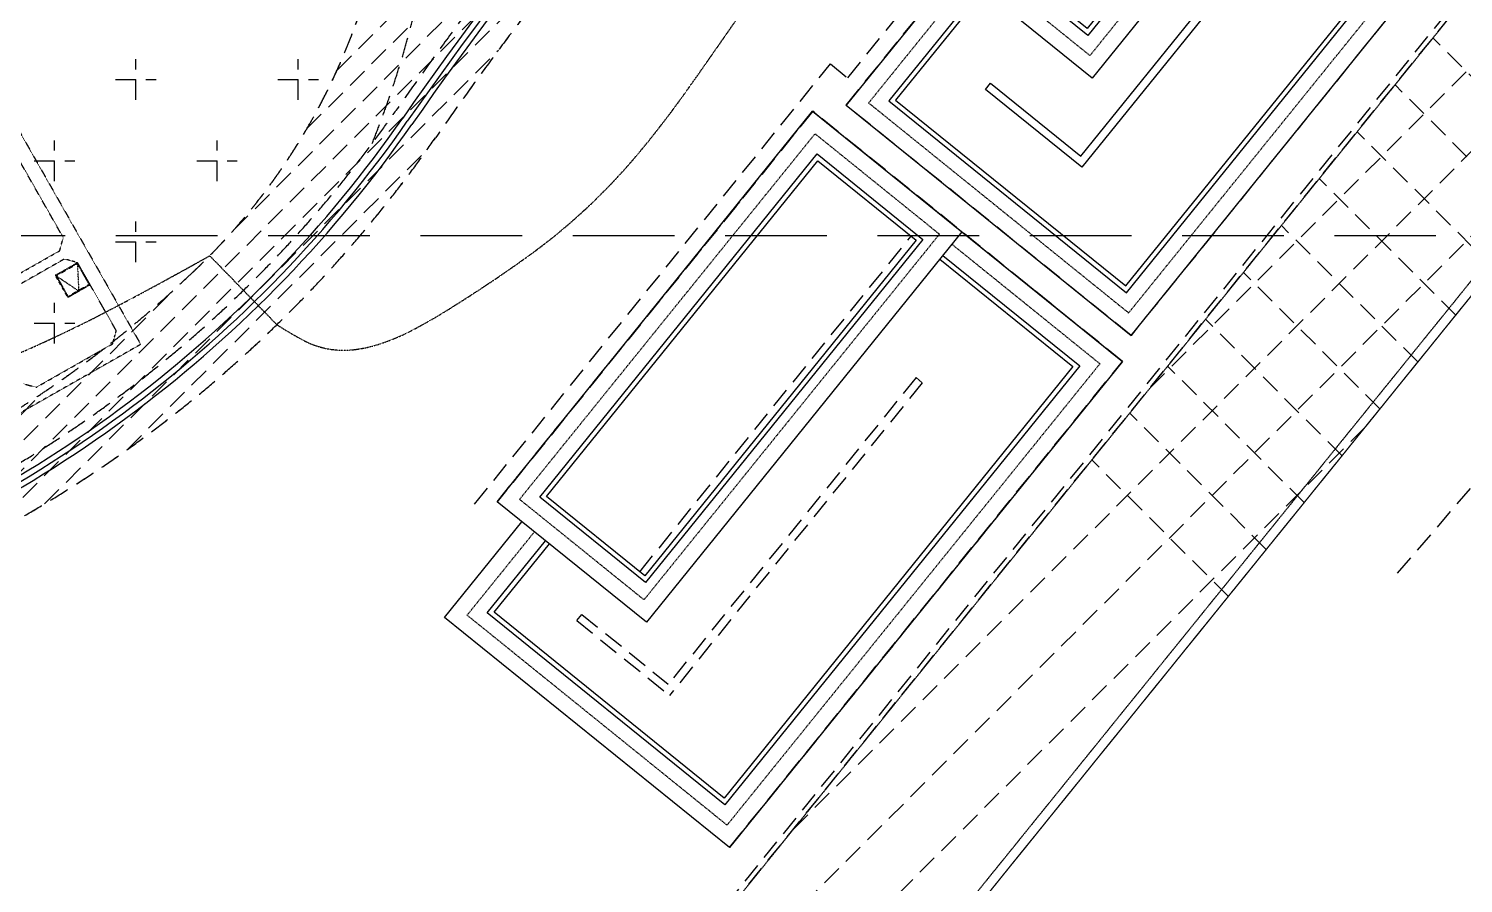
# Model space of a CAD drawing. Header units: millimetres. Extents: x 832728086 to 834530684, y 817551485 to 818349469.
# Drawn here: x 834272987 to 834317842, y 817852319 to 817879050 of the extents above; entities that cross this region are included whole.
import ezdxf

# ---------------------------------------------------------------- set-up
doc = ezdxf.new("R2010")
doc.units = ezdxf.units.MM
doc.header["$LTSCALE"] = 100
for name, pattern in [('architecture 2$0$3B50G-ARC-DWG-2500-P00-XXXX-WS3-XC$0$HIDDEN', [0.375, 0.25, -0.125]), ('architecture 2$0$3B50H- ARC-DWG-2500-P00-XXXX-WS3-XC$0$HIDDEN', [0.375, 0.25, -0.125]), ('Hidden', [9.525, 6.35, -3.175])]:
    doc.linetypes.add(name, pattern=pattern)
for name, color, linetype in [('+C-160', 160, 'Hidden'), ('000-Tactile-l', 8, 'Continuous'), ('architecture 2$0$3B50G-ARC-DWG-2500-P00-XXXX-WS3-XC$0$DLN210__', 7, 'Continuous'), ('architecture 2$0$3B50H- ARC-DWG-2500-P00-XXXX-WS3-XC$0$DLN210__', 7, 'Continuous')]:
    doc.layers.add(name, color=color, linetype=linetype)

# ---------------------------------------------------------------- blocks, each defined once
blk = doc.blocks.new('tactile')
at = {"layer": '000-Tactile-l', "ltscale": 5e-05}
for centre, radius, start, end in [((834379.124, 817810.587), 115.011, 126.33538, 145.15238), ((834379.124, 817810.587), 114.836, 126.33538, 145.15238), ((834379.124, 817810.587), 114.661, 126.33538, 145.15238), ((834252.722, 817898.594), 39.011, 288.7977, 325.1524), ((834252.722, 817898.594), 39.186, 288.7977, 325.1524), ((834252.722, 817898.594), 39.361, 288.7977, 325.1524)]:
    blk.add_arc(centre, radius, start, end, dxfattribs=at)
blk = doc.blocks.new('architecture 2$0$3B50H- ARC-DWG-2500-P00-XXXX-WS3-XC')
at = {"layer": 'architecture 2$0$3B50H- ARC-DWG-2500-P00-XXXX-WS3-XC$0$DLN210__', "color": 1}
for p, q in [((834305289, 817881618), (834311731, 817889591)), ((834305445, 817881492), (834311887, 817889465)), ((834311731, 817889591), (834311887, 817889465)), ((834311808, 817882008), (834311613, 817882165)), ((834305289, 817881618), (834305445, 817881492))]:
    blk.add_line(p, q, dxfattribs=at)
for points in [[(834301225, 817881560), (834310935, 817893577), (834315952, 817889523), (834306241, 817877506)], [(834302561, 817881702), (834311077, 817892241), (834314616, 817889381), (834306100, 817878842)], [(834302772, 817881724), (834311099, 817892030), (834314405, 817889359), (834306077, 817879053)]]:
    blk.add_lwpolyline(points, close=True, dxfattribs=at)
at = {"layer": 'architecture 2$0$3B50H- ARC-DWG-2500-P00-XXXX-WS3-XC$0$DLN210__', "color": 1, "linetype": 'architecture 2$0$3B50H- ARC-DWG-2500-P00-XXXX-WS3-XC$0$HIDDEN'}
blk.add_lwpolyline([(834301928, 817881634), (834311009, 817892874), (834315249, 817889448), (834306167, 817878209)], close=True, dxfattribs=at)
at = {"layer": 'architecture 2$0$3B50H- ARC-DWG-2500-P00-XXXX-WS3-XC$0$DLN210__', "color": 8}
blk.add_lwpolyline([(834302002, 817880931), (834298546, 817876653), (834307452, 817869457), (834317256, 817881591), (834312589, 817885362)], dxfattribs=at)
at = {"layer": 'architecture 2$0$3B50H- ARC-DWG-2500-P00-XXXX-WS3-XC$0$DLN210__', "color": 1, "linetype": 'architecture 2$0$3B50H- ARC-DWG-2500-P00-XXXX-WS3-XC$0$HIDDEN'}
blk.add_lwpolyline([(834302391, 817880617), (834299249, 817876728), (834307377, 817870160), (834316553, 817881516), (834312275, 817884973)], dxfattribs=at)
at = {"layer": 'architecture 2$0$3B50H- ARC-DWG-2500-P00-XXXX-WS3-XC$0$DLN210__', "color": 1}
for points in [[(834302741, 817880334), (834299882, 817876795), (834307310, 817870793), (834315920, 817881449), (834311992, 817884623)], [(834302858, 817880240), (834300093, 817876817), (834307287, 817871004), (834315709, 817881427), (834311898, 817884506)], [(834311808, 817882008), (834305916, 817874716), (834302901, 817877151), (834303059, 817877346), (834305878, 817875067), (834311613, 817882165)]]:
    blk.add_lwpolyline(points, dxfattribs=at)
blk = doc.blocks.new('architecture 2$0$3B50G-ARC-DWG-2500-P00-XXXX-WS3-XC')
at = {"color": 1}
for p, q in [((834292096, 817862063), (834300580, 817872564)), ((834300730, 817868136), (834292985, 817858548)), ((834300925, 817867978), (834293022, 817858197)), ((834300925, 817867978), (834300730, 817868136)), ((834290125, 817860538), (834290282, 817860732)), ((834290282, 817860732), (834292985, 817858548)), ((834290125, 817860538), (834293022, 817858197))]:
    blk.add_line(p, q, dxfattribs=at)
at = {"layer": 'architecture 2$0$3B50G-ARC-DWG-2500-P00-XXXX-WS3-XC$0$DLN210__', "color": 1}
for points in [[(834287632, 817864255), (834297498, 817876467), (834302166, 817872697), (834292299, 817860484)], [(834288968, 817864397), (834297640, 817875131), (834300946, 817872461), (834292274, 817861726)], [(834289179, 817864419), (834297663, 817874920), (834300735, 817872438), (834292252, 817861937)]]:
    blk.add_lwpolyline(points, close=True, dxfattribs=at)
at = {"layer": 'architecture 2$0$3B50G-ARC-DWG-2500-P00-XXXX-WS3-XC$0$DLN210__', "color": 1, "linetype": 'architecture 2$0$3B50G-ARC-DWG-2500-P00-XXXX-WS3-XC$0$HIDDEN'}
blk.add_lwpolyline([(834288335, 817864330), (834297573, 817875764), (834301462, 817872622), (834292225, 817861187)], close=True, dxfattribs=at)
at = {"layer": 'architecture 2$0$3B50G-ARC-DWG-2500-P00-XXXX-WS3-XC$0$DLN210__', "color": 8}
blk.add_lwpolyline([(834302166, 817872697), (834307183, 817868643), (834294897, 817853436), (834285990, 817860632), (834288410, 817863627)], dxfattribs=at)
at = {"layer": 'architecture 2$0$3B50G-ARC-DWG-2500-P00-XXXX-WS3-XC$0$DLN210__', "color": 1, "linetype": 'architecture 2$0$3B50G-ARC-DWG-2500-P00-XXXX-WS3-XC$0$HIDDEN'}
blk.add_lwpolyline([(834301851, 817872308), (834306480, 817868569), (834294822, 817854139), (834286694, 817860706), (834288799, 817863312)], dxfattribs=at)
at = {"layer": 'architecture 2$0$3B50G-ARC-DWG-2500-P00-XXXX-WS3-XC$0$DLN210__', "color": 1}
for points in [[(834301569, 817871958), (834305847, 817868501), (834294755, 817854772), (834287326, 817860774), (834289149, 817863029)], [(834301474, 817871841), (834305636, 817868479), (834294733, 817854983), (834287537, 817860796), (834289266, 817862935)]]:
    blk.add_lwpolyline(points, dxfattribs=at)
blk = doc.blocks.new('A$C062A3D83')
at = {"layer": '+C-160'}
for p, q in [((-43944, -132516), (-9901, -98473)), ((-41646, -129334), (-10966, -98654)), ((-53633, -143089), (-9347, -98803)), ((-40706, -127510), (-14672, -101476)), ((-15280, -137439), (15959, -106201)), ((-26436, -151247), (17682, -107129)), ((-48901, -178805), (2051, -115751)), ((-48784, -178900), (2167, -115845)), ((-51879, -142218), (-32601, -122941)), ((-6077, -123669), (-15881, -135803)), ((-24787, -128607), (-21331, -124329)), ((-24738, -127751), (-22034, -124404)), ((-24738, -127751), (-22034, -124404)), ((-37592, -165054), (2604, -124859)), ((-49849, -141073), (-35660, -126883)), ((-2172, -130769), (-6441, -126500)), ((-46998, -128435), (-46998, -127165)), ((-41918, -128435), (-41918, -127165)), ((-36404, -141080), (-25281, -127312)), ((-36404, -141080), (-25281, -127312)), ((-25281, -127312), (-24738, -127751)), ((-25281, -127312), (-24738, -127751)), ((-47633, -127800), (-46363, -127800)), ((-42553, -127800), (-41283, -127800)), ((-3357, -132235), (-7626, -127966)), ((-15881, -135803), (-24787, -128607)), ((-35699, -141005), (-25832, -128793)), ((-25832, -128793), (-35699, -141007)), ((-25832, -128793), (-16148, -136618)), ((-16151, -136617), (-25832, -128793)), ((-4542, -133702), (-8811, -129433)), ((-49538, -130975), (-49538, -129705)), ((-47272, -139379), (-37898, -130005)), ((-44458, -130975), (-44458, -129705)), ((-50173, -130340), (-48903, -130340)), ((-45093, -130340), (-43823, -130340)), ((-5727, -135169), (-9996, -130899)), ((-46998, -133515), (-46998, -132245)), ((-6912, -136635), (-11181, -132366)), ((-47633, -132880), (-46363, -132880)), ((-8097, -138102), (-12366, -133833)), ((-55212, -143784), (-45811, -134382)), ((-49538, -136055), (-49538, -134785)), ((-50173, -135420), (-48903, -135420)), ((-9282, -139568), (-13551, -135299)), ((-28436, -151823), (-16151, -136617)), ((-16148, -136618), (-28436, -151824)), ((-10467, -141035), (-14736, -136766)), ((-56667, -144355), (-49931, -137619)), ((-11652, -142501), (-15921, -138233)), ((-48748, -178862), (-8559, -138673)), ((-7546, -143240), (-4054, -139188)), ((-12837, -143968), (-17106, -139699))]:
    blk.add_line(p, q, dxfattribs=at)
at = {"layer": '+C-160', "ltscale": 0.01}
for p, q in [((2168, -115845), (-48781, -178903)), ((8633, -116920), (-48837, -188041)), ((-31888, -167544), (9169, -116735)), ((-48539, -188151), (8866, -117109))]:
    blk.add_line(p, q, dxfattribs=at)
at = {"layer": '+C-160', "ltscale": 0.0001}
for p, q in [((-52359, -126394), (-46845, -136086)), ((-49264, -132745), (-52379, -127269)), ((-49376, -133154), (-49264, -132745)), ((-52288, -134810), (-49376, -133154)), ((-49228, -133414), (-51618, -134774)), ((-49514, -133922), (-48819, -133527)), ((-49480, -133932), (-48828, -133561)), ((-48819, -133527), (-49228, -133414)), ((-48828, -133561), (-48457, -134213)), ((-48771, -134420), (-48819, -133527)), ((-48819, -133527), (-48423, -134222)), ((-47607, -135656), (-48819, -133527)), ((-49514, -133922), (-48771, -134420)), ((-49119, -134618), (-49514, -133922)), ((-49109, -134584), (-49480, -133932)), ((-48423, -134222), (-49119, -134618)), ((-48457, -134213), (-49109, -134584)), ((-47720, -136065), (-47607, -135656)), ((-46845, -136086), (-57928, -142390)), ((-50110, -137425), (-47720, -136065)), ((-50519, -137313), (-50110, -137425))]:
    blk.add_line(p, q, dxfattribs=at)
at = {"layer": '+C-160', "ltscale": 5}
blk.add_line((122242, -132688), (-103017, -132688), dxfattribs=at)
at = {"layer": '+C-160', "ltscale": 5e-05}
blk.add_line((-44687, -133311), (-42588, -135468), dxfattribs=at)
at = {"layer": '+C-160'}
for centre, radius, start, end in [((-68639, -118192), 31268, 338.2088, 50.9613), ((55791, -194673), 115336, 124.25322, 145.15238), ((55791, -194673), 113836, 126.33538, 145.15238), ((-58930, -119272), 20000, 312.819, 353.6574), ((-70611, -106666), 38686, 250.1506, 325.1524), ((-70611, -106666), 40186, 285.1225, 325.1524), ((-69663, -108257), 35376, 288.1563, 313.4438)]:
    blk.add_arc(centre, radius, start, end, dxfattribs=at)
at = {"layer": '+C-160', "ltscale": 5e-05}
for centre, radius, start, end in [((-185595, -17449), 191142, 324.62337, 325.90167), ((-55816, -109658), 31941, 320.2122, 324.7099), ((-45657, -118146), 18702, 305.1901, 320.2761), ((-118660, -1092), 151506, 298.55702, 299.22579), ((-59847, -98447), 42980, 302.0069, 305.5162), ((-86494, -60605), 83857, 297.48559, 298.69175), ((-68135, -96126), 43872, 294.1793, 297.625), ((-45961, -121050), 16454, 297.9016, 302.7199), ((-36493, -125988), 11270, 237.2601, 241.6552), ((-40500, -133574), 2693, 240.0601, 274.43), ((-41446, -129726), 6674, 287.1075, 298.5018), ((-61884, -110179), 28492, 285.4626, 294.2857), ((-40596, -132469), 3802, 274.5969, 287.0296)]:
    blk.add_arc(centre, radius, start, end, dxfattribs=at)
at = {"layer": '+C-160'}
for centre, major_axis, start_param, end_param in [((55791, -194673), (82381, 78563), 1.443285, 1.771704), ((-58930, -119272), (-19175, 5684), 2.606293, 3.303666), ((-70611, -106666), (-13505, 37848), 3.062793, 3.761446), ((-69663, -108257), (-11327, 33513), 3.132539, 3.573888)]:
    blk.add_ellipse(centre, major_axis=major_axis, ratio=1, start_param=start_param, end_param=end_param, dxfattribs=at)
at = {"layer": '+C-160', "zscale": 0.001}
for name in ['architecture 2$0$3B50H- ARC-DWG-2500-P00-XXXX-WS3-XC', 'architecture 2$0$3B50G-ARC-DWG-2500-P00-XXXX-WS3-XC']:
    blk.add_blockref(name, (-834323333, -818005260), dxfattribs=at)

msp = doc.modelspace()

# ---------------------------------------------------------------- block references
at = {"layer": '+C-160', "ltscale": 5}
msp.add_blockref('A$C062A3D83', (834323333.3128, 818005260.0327), dxfattribs=at)
at = {"layer": '000-Tactile-l', "xscale": 1000, "yscale": 1000, "zscale": 1000}
msp.add_blockref('tactile', (-56.4905, -49.2817, -0.0703), dxfattribs=at)

doc.saveas('drawing.dxf')
